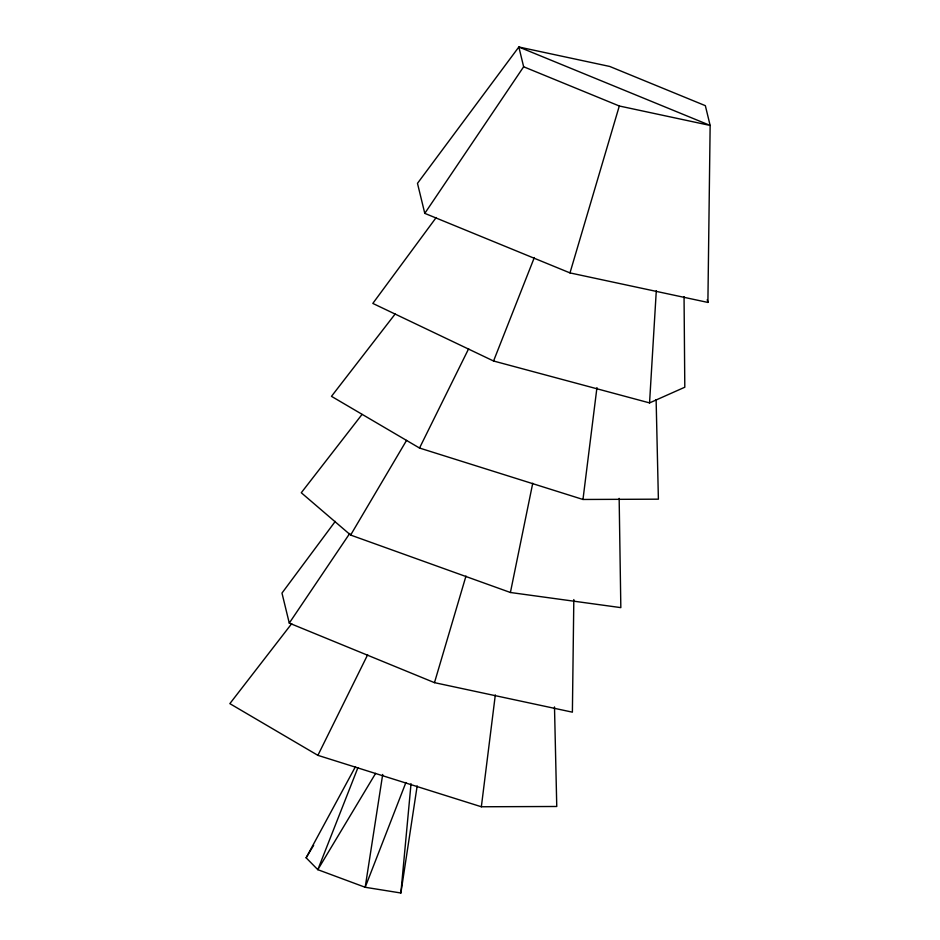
<?xml version="1.0" encoding="UTF-8"?>
<svg xmlns="http://www.w3.org/2000/svg" width="940" height="940" viewBox="0 0 940 940"><rect width="100%" height="100%" fill="white"/><g stroke="black" fill="none" stroke-linecap="round" stroke-linejoin="round"><path stroke-width="1.41" d="M573.823 599.544L572.389 712.168L434.48 682.652L289.273 623.102L281.976 593.081L335.274 521.383M707.891 302.433L710.147 125.443L705.341 105.668L609.696 66.446L518.845 47L417.478 183.347L424.786 213.368L569.981 272.906L707.891 302.433L707.232 299.707M436.195 217.528L372.816 303.42L493.559 361.007L649.552 402.907L656.296 290.707M355.485 766.629L306.135 857.797L317.826 869.676L365.19 887.278L400.875 893L411.027 783.725M554.494 706.927L556.762 806.485L481.351 806.767L495.321 694.918M656.12 399.629L658.388 499.175L582.976 499.469L596.947 387.621M400.875 893L417.172 785.911M382.697 774.454L365.19 887.278L405.916 782.48M619.155 498.376L620.835 607.628L510.408 592.494L532.745 483.219M434.48 682.652L465.981 576.044M569.981 272.906L619.307 105.997L523.651 66.775L518.845 47L710.147 125.443L619.307 105.997M357.893 767.745L317.826 869.676L375.636 773.35M493.559 361.007L534.331 257.536M395.141 314.019L331.479 396.339L419.522 448.039L468.637 348.764M291.717 623.643L229.854 703.637L317.896 755.349L367.657 654.757M362.041 414.434L301.282 492.748L350.632 535.06L406.573 440.366M306.135 857.797L313.654 845.295M424.786 213.368L523.651 66.775M289.273 623.102L349.739 533.45M649.552 402.907L684.802 387.221L684.05 296.629M419.522 448.039L582.976 499.469M317.896 755.349L481.351 806.767M350.632 535.06L510.408 592.494"/></g></svg>
